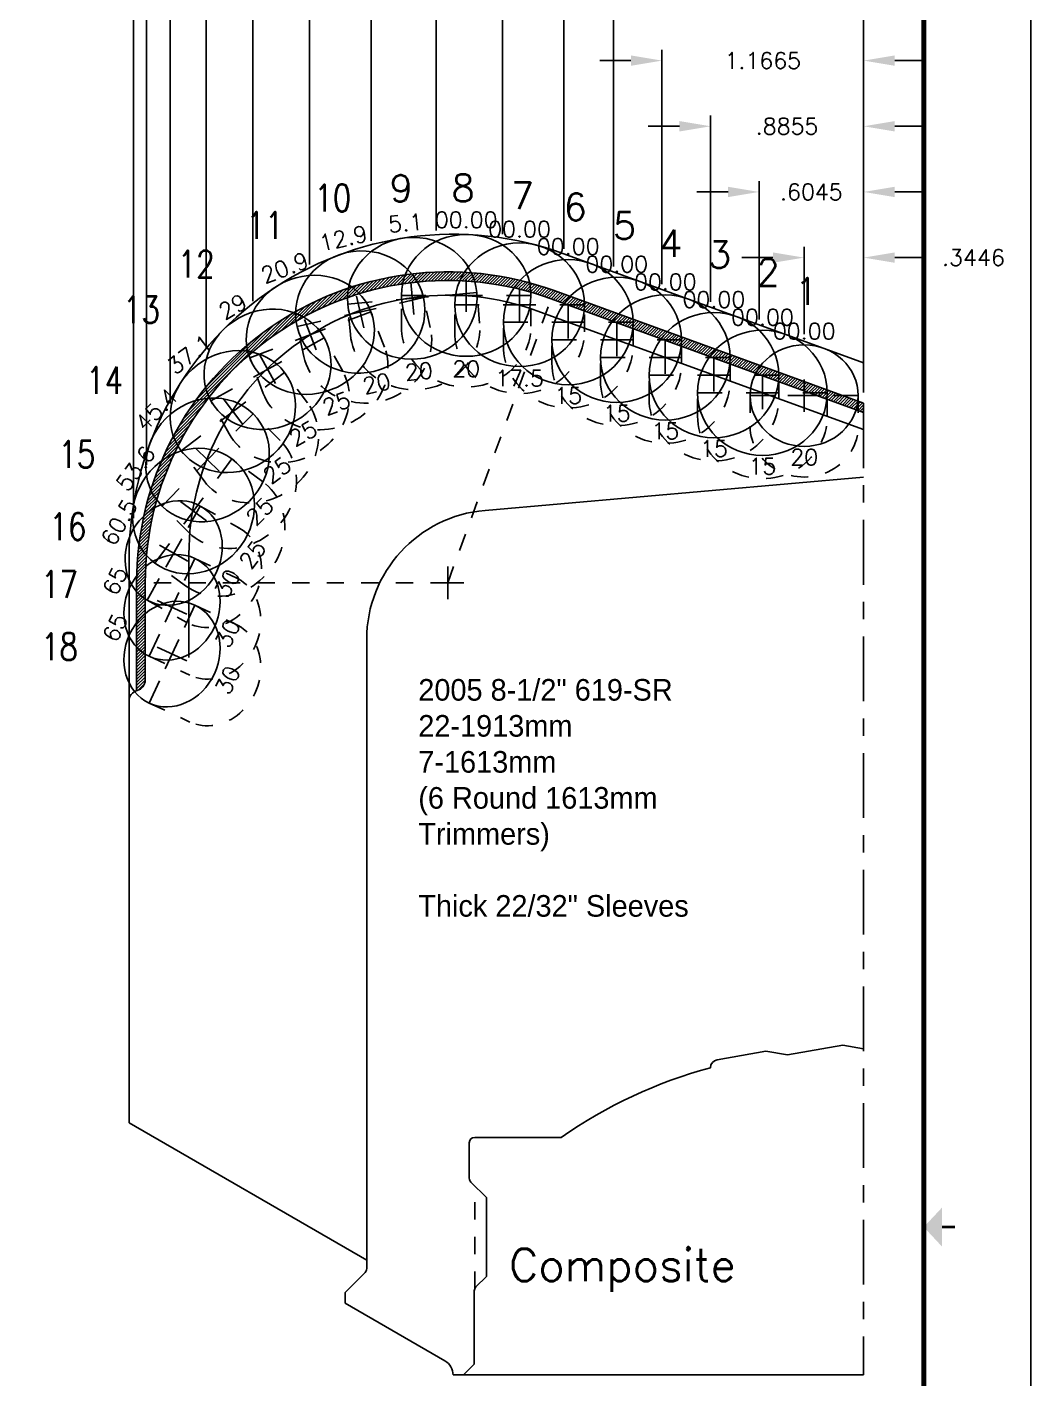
# Model space of a CAD drawing. Extents: x 0 to 22, y 0 to 19.5.
# Drawn here: x 16.19 to 22, y 7.62 to 15.44 of the extents above; entities that cross this region are included whole.
import ezdxf
from ezdxf.enums import TextEntityAlignment as Align

# ---------------------------------------------------------------- set-up
doc = ezdxf.new("R2010")
doc.units = 0
doc.header["$LTSCALE"] = 0.5
doc.header["$MEASUREMENT"] = 0
doc.header["$PDMODE"] = 3
doc.linetypes.add('CENTER2', pattern=[1.125, 0.75, -0.125, 0.125, -0.125])
doc.linetypes.add('HIDDEN2', pattern=[0.1875, 0.125, -0.0625])
doc.layers.get('0').update_dxf_attribs({"linetype": 'CONTINUOUS'})
doc.layers.get('Defpoints').update_dxf_attribs({"color": 10, "linetype": 'CONTINUOUS'})
for name, color, linetype in [('Blades_1.4', 40, 'CONTINUOUS'), ('Blades_2.5', 92, 'CONTINUOUS'), ('Blades_3.6', 210, 'CONTINUOUS'), ('CDG-38367R1', 7, 'CONTINUOUS'), ('CLine', 5, 'CENTER2'), ('Dims', 4, 'CONTINUOUS'), ('DV2_Default', 7, 'CONTINUOUS'), ('Hardmetal', 251, 'CONTINUOUS'), ('Title Block', 7, 'CONTINUOUS')]:
    doc.layers.add(name, color=color, linetype=linetype)
doc.layers.add('Non Print Text', color=3, linetype='CONTINUOUS', plot=False)
doc.styles.add('RomanS', font='romans')
doc.dimstyles.get("Standard").update_dxf_attribs({"dimtxt": 0.094, "dimasz": 0.18, "dimexe": 0.0625, "dimexo": 0.0625, "dimgap": 0.09, "dimtad": 0, "dimtih": 1, "dimtoh": 1, "dimdec": 4, "dimzin": 4, "dimdsep": 46, "dimtxsty": 'RomanS', "dimcen": 0.09, "dimazin": 1, "dimtfac": 1, "dimtdec": 4, "dimtofl": 0, "dimtmove": 0, "dimatfit": 0, "dimfxl": 1, "dimtolj": 1, "dimtzin": 0, "dimarcsym": 0})

# ---------------------------------------------------------------- blocks, each defined once
blk = doc.blocks.new('COT_cblock')
at = {"layer": 'Title Block', "color": 8}
blk.add_lwpolyline([(0, 0), (22, 0), (22, 17), (0, 17)], close=True, dxfattribs=at)
at = {"layer": 'Title Block', "const_width": 0.03}
blk.add_lwpolyline([(21.38, 16.25), (0.62, 16.25), (0.62, 0.75), (21.38, 0.75)], close=True, dxfattribs=at)
at = {"layer": 'Title Block', "const_width": 0.015}
blk.add_lwpolyline([(21.56, 8.5), (21.485, 8.5)], dxfattribs=at)
at = {"layer": 'Title Block'}
blk.add_solid([(21.485, 8.3875), (21.485, 8.6125), (21.38, 8.5)], dxfattribs=at)
at = {"layer": 'Title Block', "color": 1, "style": 'RomanS', "flags": 8}
for tag, p in [('FNAME', (0.37, 3.75)), ('REVDATE', (0.37, 2.25)), ('USER', (0.37, 0.75))]:
    blk.add_attdef(tag, text='', height=0.047, rotation=90, dxfattribs=at).set_placement(p, align=Align.BOTTOM_LEFT)
at = {"layer": 'Title Block', "color": 3, "style": 'RomanS', "flags": 8}
for tag, height, p in [('DRAWN', 0.11, (16.9503, 1.9844)), ('TITL1', 0.125, (19.587, 1.6835)), ('TITL2', 0.094, (19.587, 1.5143)), ('TITL3', 0.094, (19.587, 1.3739))]:
    blk.add_attdef(tag, text='', height=height, dxfattribs=at).set_placement(p, align=Align.MIDDLE_CENTER)
for tag, p in [('DDATE', (16.6059, 1.6718)), ('CHECK', (16.6059, 1.406)), ('MATRL', (16.6059, 1.1487)), ('PDATE', (16.6059, 0.8829)), ('SCALE', (18.1459, 0.8555)), ('SHEET', (20.2553, 0.8555))]:
    blk.add_attdef(tag, text='', height=0.094, dxfattribs=at).set_placement(p, align=Align.MIDDLE_LEFT)
for tag, p in [('FSCM#', (18.5872, 1.1213)), ('DWG#', (20.0595, 1.1213)), ('REV#', (21.2197, 1.1213))]:
    blk.add_attdef(tag, text='', height=0.094, dxfattribs=at).set_placement(p, align=Align.TOP_CENTER)
blk = doc.blocks.new('CMark')
at = {"layer": 'CLine'}
for p, q in [((0, 0.094), (0, -0.094)), ((-0.094, 0), (0.094, 0))]:
    blk.add_line(p, q, dxfattribs=at)
blk = doc.blocks.new('1913@15')
for p, q in [((-0.233, 0), (-0.375, 0)), ((0.2332, 0), (0.375, 0))]:
    blk.add_line(p, q)
at = {"color": 8, "linetype": 'HIDDEN2', "ltscale": 0.5}
for p, q in [((-0.375, -0.1346), (-0.375, 0)), ((0.375, -0.1346), (0.375, 0))]:
    blk.add_line(p, q, dxfattribs=at)
blk.add_ellipse((0, 0), major_axis=(-0.375, 0), ratio=0.965926)
blk.add_ellipse((0, -0.1346), major_axis=(-0.375, 0), ratio=0.965926, start_param=0, end_param=3.141593, dxfattribs=at)
blk.add_blockref('CMark', (0, 0))
at = {"style": 'RomanS'}
blk.add_text('15', height=0.094, dxfattribs=at).set_placement((0, -0.4247), align=Align.MIDDLE_CENTER)
blk.add_attdef('ANG', text='', height=0.094, dxfattribs=at).set_placement((0, 0.3622), align=Align.BOTTOM_CENTER)
blk = doc.blocks.new('1913@20')
for p, q in [((-0.233, 0), (-0.375, 0)), ((0.2332, 0), (0.375, 0))]:
    blk.add_line(p, q)
at = {"color": 8, "linetype": 'HIDDEN2', "ltscale": 0.5}
for p, q in [((-0.375, -0.1779), (-0.375, 0)), ((0.375, -0.1779), (0.375, 0))]:
    blk.add_line(p, q, dxfattribs=at)
blk.add_ellipse((0, 0), major_axis=(-0.375, 0), ratio=0.939693)
blk.add_ellipse((0, -0.1779), major_axis=(-0.375, 0), ratio=0.939693, start_param=0, end_param=3.141593, dxfattribs=at)
blk.add_blockref('CMark', (0, 0))
at = {"style": 'RomanS'}
blk.add_text('20', height=0.094, dxfattribs=at).set_placement((0, -0.4247), align=Align.MIDDLE_CENTER)
blk.add_attdef('ANG', text='', height=0.094, dxfattribs=at).set_placement((0, 0.3622), align=Align.BOTTOM_CENTER)
blk = doc.blocks.new('1913@25')
for p, q in [((-0.233, 0), (-0.375, 0)), ((0.2332, 0), (0.375, 0))]:
    blk.add_line(p, q)
at = {"color": 8, "linetype": 'HIDDEN2', "ltscale": 0.5}
for p, q in [((-0.375, -0.2198), (-0.375, 0)), ((0.375, -0.2198), (0.375, 0))]:
    blk.add_line(p, q, dxfattribs=at)
blk.add_ellipse((0, 0), major_axis=(-0.375, 0), ratio=0.906308)
blk.add_ellipse((0, -0.2198), major_axis=(-0.375, 0), ratio=0.906308, start_param=0, end_param=3.141593, dxfattribs=at)
blk.add_blockref('CMark', (0, 0))
at = {"style": 'RomanS'}
blk.add_text('25', height=0.094, dxfattribs=at).set_placement((0, -0.4247), align=Align.MIDDLE_CENTER)
blk.add_attdef('ANG', text='', height=0.094, dxfattribs=at).set_placement((0, 0.3399), align=Align.BOTTOM_CENTER)
blk = doc.blocks.new('1613@20')
for p, q in [((-0.1705, 0), (-0.3125, 0)), ((0.1707, 0), (0.3125, 0))]:
    blk.add_line(p, q)
at = {"color": 8, "linetype": 'HIDDEN2', "ltscale": 0.5}
blk.add_line((-0.3125, 0), (-0.3125, -0.1779), dxfattribs=at)
at = {"color": 8, "linetype": 'HIDDEN2', "ltscale": 0.5, "flags": 128}
blk.add_lwpolyline([(0.3125, 0), (0.3125, -0.1779)], dxfattribs=at)
blk.add_ellipse((0, 0), major_axis=(-0.3125, 0), ratio=0.939693, start_param=-3.141592653589793, end_param=3.141592653589793)
at = {"color": 8, "linetype": 'HIDDEN2', "ltscale": 0.5}
blk.add_ellipse((0, -0.1779), major_axis=(-0.3125, 0), ratio=0.939693, start_param=0, end_param=3.141593, dxfattribs=at)
blk.add_blockref('CMark', (0, 0))
at = {"style": 'RomanS'}
blk.add_text('20', height=0.094, dxfattribs=at).set_placement((0, -0.3562), align=Align.MIDDLE_CENTER)
blk.add_attdef('ANG', text='', height=0.094, dxfattribs=at).set_placement((0, 0.2975), align=Align.BOTTOM_CENTER)
blk = doc.blocks.new('1613@30')
for p, q in [((-0.1705, 0), (-0.3125, 0)), ((0.1707, 0), (0.3125, 0))]:
    blk.add_line(p, q)
at = {"color": 8, "linetype": 'HIDDEN2', "ltscale": 0.5}
blk.add_line((-0.3125, 0), (-0.3125, -0.26), dxfattribs=at)
at = {"color": 8, "linetype": 'HIDDEN2', "ltscale": 0.5, "flags": 128}
blk.add_lwpolyline([(0.3125, 0), (0.3125, -0.26)], dxfattribs=at)
at = {"extrusion": (0, 0, -1)}
blk.add_ellipse((0, 0), major_axis=(-0.3125, 0), ratio=0.866025, start_param=-3.141592653589793, end_param=3.141592653589793, dxfattribs=at)
at = {"color": 8, "linetype": 'HIDDEN2', "ltscale": 0.5, "extrusion": (0, 0, -1)}
blk.add_ellipse((0, -0.26), major_axis=(-0.3125, 0), ratio=0.866025, start_param=3.068877, end_param=6.355901, dxfattribs=at)
blk.add_blockref('CMark', (0, 0))
at = {"style": 'RomanS'}
blk.add_text('30', height=0.094, dxfattribs=at).set_placement((0, -0.3562), align=Align.MIDDLE_CENTER)
blk.add_attdef('ANG', text='', height=0.094, dxfattribs=at).set_placement((0, 0.2871), align=Align.BOTTOM_CENTER)
blk = doc.blocks.new('1913@17.5')
for p, q in [((-0.233, 0), (-0.375, 0)), ((0.2332, 0), (0.375, 0))]:
    blk.add_line(p, q)
at = {"color": 8, "linetype": 'HIDDEN2', "ltscale": 0.5}
for p, q in [((-0.375, -0.1564), (-0.375, 0)), ((0.375, -0.1564), (0.375, 0))]:
    blk.add_line(p, q, dxfattribs=at)
blk.add_ellipse((0, 0), major_axis=(-0.375, 0), ratio=0.953717)
blk.add_ellipse((0, -0.1564), major_axis=(-0.375, 0), ratio=0.953717, start_param=6.283185, end_param=9.424778, dxfattribs=at)
blk.add_blockref('CMark', (0, 0))
at = {"style": 'RomanS'}
blk.add_text('17.5', height=0.094, dxfattribs=at).set_placement((0, -0.4247), align=Align.MIDDLE_CENTER)
blk.add_attdef('ANG', text='', height=0.094, dxfattribs=at).set_placement((0, 0.3622), align=Align.BOTTOM_CENTER)
blk = doc.blocks.new('*D77')
at = {"layer": 'Defpoints', "color": 0, "lineweight": -2, "transparency": 16777216}
for p, q in [((20.6872, 13.668), (20.6872, 14.1729)), ((21.0319, 13.3301), (21.0319, 14.1729)), ((20.5072, 14.1104), (20.3272, 14.1104)), ((21.2119, 14.1104), (21.3919, 14.1104))]:
    blk.add_line(p, q, dxfattribs=at)
at = {"layer": 'Defpoints', "color": 0, "transparency": 16777216}
for p in [(20.6872, 14.1104), (20.6872, 13.6055), (21.0319, 13.2676)]:
    blk.add_point(p, dxfattribs=at)
for points in [[(20.5072, 14.1404), (20.5072, 14.0804), (20.6872, 14.1104)], [(21.2119, 14.1404), (21.2119, 14.0804), (21.0319, 14.1104)]]:
    blk.add_solid(points, dxfattribs=at)
at = {"layer": 'Defpoints', "color": 0, "transparency": 16777216, "insert": (21.6676, 14.1104), "char_height": 0.094, "attachment_point": 5, "style": 'RomanS'}
blk.add_mtext('\\A1;.3446', dxfattribs=at)
blk = doc.blocks.new('*D78')
at = {"layer": 'Defpoints', "color": 0, "lineweight": -2, "transparency": 16777216}
for p, q in [((20.4273, 13.7519), (20.4273, 14.5529)), ((21.0319, 13.3301), (21.0319, 14.5529)), ((20.2473, 14.4904), (20.0673, 14.4904)), ((21.2119, 14.4904), (21.3919, 14.4904))]:
    blk.add_line(p, q, dxfattribs=at)
at = {"layer": 'Defpoints', "color": 0, "transparency": 16777216}
for p in [(20.4273, 14.4904), (20.4273, 13.6894), (21.0319, 13.2676)]:
    blk.add_point(p, dxfattribs=at)
for points in [[(20.2473, 14.5204), (20.2473, 14.4604), (20.4273, 14.4904)], [(21.2119, 14.5204), (21.2119, 14.4604), (21.0319, 14.4904)]]:
    blk.add_solid(points, dxfattribs=at)
at = {"layer": 'Defpoints', "color": 0, "transparency": 16777216, "insert": (20.7296, 14.4904), "char_height": 0.094, "attachment_point": 5, "style": 'RomanS'}
blk.add_mtext('\\A1;.6045', dxfattribs=at)
blk = doc.blocks.new('*D79')
at = {"layer": 'Defpoints', "color": 0, "lineweight": -2, "transparency": 16777216}
for p, q in [((19.9663, 14.8704), (19.7863, 14.8704)), ((20.1463, 13.8542), (20.1463, 14.9329)), ((21.0319, 13.3301), (21.0319, 14.9329)), ((21.2119, 14.8704), (21.3919, 14.8704))]:
    blk.add_line(p, q, dxfattribs=at)
at = {"layer": 'Defpoints', "color": 0, "transparency": 16777216}
for p in [(20.1463, 14.8704), (20.1463, 13.7917), (21.0319, 13.2676)]:
    blk.add_point(p, dxfattribs=at)
for points in [[(19.9663, 14.9004), (19.9663, 14.8404), (20.1463, 14.8704)], [(21.2119, 14.9004), (21.2119, 14.8404), (21.0319, 14.8704)]]:
    blk.add_solid(points, dxfattribs=at)
at = {"layer": 'Defpoints', "color": 0, "transparency": 16777216, "insert": (20.5891, 14.8704), "char_height": 0.094, "attachment_point": 5, "style": 'RomanS'}
blk.add_mtext('\\A1;.8855', dxfattribs=at)
blk = doc.blocks.new('*D80')
at = {"layer": 'Defpoints', "color": 0, "lineweight": -2, "transparency": 16777216}
for p, q in [((19.8654, 13.9565), (19.8654, 15.3129)), ((21.0319, 13.3301), (21.0319, 15.3129)), ((19.6854, 15.2504), (19.5054, 15.2504)), ((21.2119, 15.2504), (21.3919, 15.2504))]:
    blk.add_line(p, q, dxfattribs=at)
at = {"layer": 'Defpoints', "color": 0, "transparency": 16777216}
for p in [(19.8654, 15.2504), (19.8654, 13.894), (21.0319, 13.2676)]:
    blk.add_point(p, dxfattribs=at)
for points in [[(19.6854, 15.2804), (19.6854, 15.2204), (19.8654, 15.2504)], [(21.2119, 15.2804), (21.2119, 15.2204), (21.0319, 15.2504)]]:
    blk.add_solid(points, dxfattribs=at)
at = {"layer": 'Defpoints', "color": 0, "transparency": 16777216, "insert": (20.4486, 15.2504), "char_height": 0.094, "attachment_point": 5, "style": 'RomanS'}
blk.add_mtext('\\A1;1.1665', dxfattribs=at)
blk = doc.blocks.new('*D81')
at = {"layer": 'Defpoints', "color": 0, "lineweight": -2, "transparency": 16777216}
for p, q in [((19.5844, 14.0587), (19.5844, 15.6929)), ((21.0319, 13.3301), (21.0319, 15.6929)), ((19.7644, 15.6304), (19.9921, 15.6304)), ((20.8519, 15.6304), (20.6242, 15.6304))]:
    blk.add_line(p, q, dxfattribs=at)
at = {"layer": 'Defpoints', "color": 0, "transparency": 16777216}
for p in [(19.5844, 15.6304), (19.5844, 13.9962), (21.0319, 13.2676)]:
    blk.add_point(p, dxfattribs=at)
for points in [[(19.7644, 15.6604), (19.7644, 15.6004), (19.5844, 15.6304)], [(20.8519, 15.6604), (20.8519, 15.6004), (21.0319, 15.6304)]]:
    blk.add_solid(points, dxfattribs=at)
at = {"layer": 'Defpoints', "color": 0, "transparency": 16777216, "insert": (20.3081, 15.6304), "char_height": 0.094, "attachment_point": 5, "style": 'RomanS'}
blk.add_mtext('\\A1;1.4475', dxfattribs=at)
blk = doc.blocks.new('*D82')
at = {"layer": 'Defpoints', "color": 0, "lineweight": -2, "transparency": 16777216}
for p, q in [((19.2979, 14.1607), (19.2979, 16.0729)), ((21.0319, 13.3301), (21.0319, 16.0729)), ((19.4779, 16.0104), (19.8488, 16.0104)), ((20.8519, 16.0104), (20.4809, 16.0104))]:
    blk.add_line(p, q, dxfattribs=at)
at = {"layer": 'Defpoints', "color": 0, "transparency": 16777216}
for p in [(19.2979, 16.0104), (19.2979, 14.0982), (21.0319, 13.2676)]:
    blk.add_point(p, dxfattribs=at)
for points in [[(19.4779, 16.0404), (19.4779, 15.9804), (19.2979, 16.0104)], [(20.8519, 16.0404), (20.8519, 15.9804), (21.0319, 16.0104)]]:
    blk.add_solid(points, dxfattribs=at)
at = {"layer": 'Defpoints', "color": 0, "transparency": 16777216, "insert": (20.1649, 16.0104), "char_height": 0.094, "attachment_point": 5, "style": 'RomanS'}
blk.add_mtext('\\A1;1.7340', dxfattribs=at)
blk = doc.blocks.new('*D83')
at = {"layer": 'Defpoints', "color": 0, "lineweight": -2, "transparency": 16777216}
for p, q in [((18.9435, 14.2453), (18.9435, 16.4529)), ((21.0319, 13.3301), (21.0319, 16.4529)), ((19.1235, 16.3904), (19.6627, 16.3904)), ((20.8519, 16.3904), (20.3127, 16.3904))]:
    blk.add_line(p, q, dxfattribs=at)
at = {"layer": 'Defpoints', "color": 0, "transparency": 16777216}
for p in [(18.9435, 16.3904), (18.9435, 14.1828), (21.0319, 13.2676)]:
    blk.add_point(p, dxfattribs=at)
for points in [[(19.1235, 16.4204), (19.1235, 16.3604), (18.9435, 16.3904)], [(20.8519, 16.4204), (20.8519, 16.3604), (21.0319, 16.3904)]]:
    blk.add_solid(points, dxfattribs=at)
at = {"layer": 'Defpoints', "color": 0, "transparency": 16777216, "insert": (19.9877, 16.3904), "char_height": 0.094, "attachment_point": 5, "style": 'RomanS'}
blk.add_mtext('\\A1;2.0884', dxfattribs=at)
blk = doc.blocks.new('*D84')
at = {"layer": 'Defpoints', "color": 0, "lineweight": -2, "transparency": 16777216}
for p, q in [((18.5593, 14.2665), (18.5593, 16.8329)), ((21.0319, 13.3301), (21.0319, 16.8329)), ((18.7393, 16.7704), (19.4728, 16.7704)), ((20.8519, 16.7704), (20.1183, 16.7704))]:
    blk.add_line(p, q, dxfattribs=at)
at = {"layer": 'Defpoints', "color": 0, "transparency": 16777216}
for p in [(18.5593, 16.7704), (18.5593, 14.204), (21.0319, 13.2676)]:
    blk.add_point(p, dxfattribs=at)
for points in [[(18.7393, 16.8004), (18.7393, 16.7404), (18.5593, 16.7704)], [(20.8519, 16.8004), (20.8519, 16.7404), (21.0319, 16.7704)]]:
    blk.add_solid(points, dxfattribs=at)
at = {"layer": 'Defpoints', "color": 0, "transparency": 16777216, "insert": (19.7956, 16.7704), "char_height": 0.094, "attachment_point": 5, "style": 'RomanS'}
blk.add_mtext('\\A1;2.4726', dxfattribs=at)
blk = doc.blocks.new('*D85')
at = {"layer": 'Defpoints', "color": 0, "lineweight": -2, "transparency": 16777216}
for p, q in [((18.1831, 14.2079), (18.1831, 17.2129)), ((21.0319, 13.3301), (21.0319, 17.2129)), ((18.3631, 17.1504), (19.2847, 17.1504)), ((20.8519, 17.1504), (19.9302, 17.1504))]:
    blk.add_line(p, q, dxfattribs=at)
at = {"layer": 'Defpoints', "color": 0, "transparency": 16777216}
for p in [(18.1831, 17.1504), (18.1831, 14.1454), (21.0319, 13.2676)]:
    blk.add_point(p, dxfattribs=at)
for points in [[(18.3631, 17.1804), (18.3631, 17.1204), (18.1831, 17.1504)], [(20.8519, 17.1804), (20.8519, 17.1204), (21.0319, 17.1504)]]:
    blk.add_solid(points, dxfattribs=at)
at = {"layer": 'Defpoints', "color": 0, "transparency": 16777216, "insert": (19.6075, 17.1504), "char_height": 0.094, "attachment_point": 5, "style": 'RomanS'}
blk.add_mtext('\\A1;2.8488', dxfattribs=at)
blk = doc.blocks.new('*D86')
at = {"layer": 'Defpoints', "color": 0, "lineweight": -2, "transparency": 16777216}
for p, q in [((17.8262, 14.0697), (17.8262, 17.5929)), ((18.0062, 17.5304), (19.1062, 17.5304)), ((20.8519, 17.5304), (19.7518, 17.5304)), ((21.0319, 13.3301), (21.0319, 17.5929))]:
    blk.add_line(p, q, dxfattribs=at)
at = {"layer": 'Defpoints', "color": 0, "transparency": 16777216}
for p in [(17.8262, 17.5304), (17.8262, 14.0072), (21.0319, 13.2676)]:
    blk.add_point(p, dxfattribs=at)
for points in [[(18.0062, 17.5604), (18.0062, 17.5004), (17.8262, 17.5304)], [(20.8519, 17.5604), (20.8519, 17.5004), (21.0319, 17.5304)]]:
    blk.add_solid(points, dxfattribs=at)
at = {"layer": 'Defpoints', "color": 0, "transparency": 16777216, "insert": (19.429, 17.5304), "char_height": 0.094, "attachment_point": 5, "style": 'RomanS'}
blk.add_mtext('\\A1;3.2057', dxfattribs=at)
blk = doc.blocks.new('*D87')
at = {"layer": 'Defpoints', "color": 0, "lineweight": -2, "transparency": 16777216}
for p, q in [((17.4981, 13.8576), (17.4981, 17.9729)), ((21.0319, 13.3301), (21.0319, 17.9729)), ((17.6781, 17.9104), (18.9422, 17.9104)), ((20.8519, 17.9104), (19.5878, 17.9104))]:
    blk.add_line(p, q, dxfattribs=at)
at = {"layer": 'Defpoints', "color": 0, "transparency": 16777216}
for p in [(17.4981, 17.9104), (17.4981, 13.7951), (21.0319, 13.2676)]:
    blk.add_point(p, dxfattribs=at)
for points in [[(17.6781, 17.9404), (17.6781, 17.8804), (17.4981, 17.9104)], [(20.8519, 17.9404), (20.8519, 17.8804), (21.0319, 17.9104)]]:
    blk.add_solid(points, dxfattribs=at)
at = {"layer": 'Defpoints', "color": 0, "transparency": 16777216, "insert": (19.265, 17.9104), "char_height": 0.094, "attachment_point": 5, "style": 'RomanS'}
blk.add_mtext('\\A1;3.5337', dxfattribs=at)
blk = doc.blocks.new('*D88')
at = {"layer": 'Defpoints', "color": 0, "lineweight": -2, "transparency": 16777216}
for p, q in [((17.2282, 13.5854), (17.2282, 18.3529)), ((21.0319, 13.3301), (21.0319, 18.3529)), ((17.4082, 18.2904), (18.8072, 18.2904)), ((20.8519, 18.2904), (19.4528, 18.2904))]:
    blk.add_line(p, q, dxfattribs=at)
at = {"layer": 'Defpoints', "color": 0, "transparency": 16777216}
for p in [(17.2282, 18.2904), (17.2282, 13.5229), (21.0319, 13.2676)]:
    blk.add_point(p, dxfattribs=at)
for points in [[(17.4082, 18.3204), (17.4082, 18.2604), (17.2282, 18.2904)], [(20.8519, 18.3204), (20.8519, 18.2604), (21.0319, 18.2904)]]:
    blk.add_solid(points, dxfattribs=at)
at = {"layer": 'Defpoints', "color": 0, "transparency": 16777216, "insert": (19.13, 18.2904), "char_height": 0.094, "attachment_point": 5, "style": 'RomanS'}
blk.add_mtext('\\A1;3.8037', dxfattribs=at)
blk = doc.blocks.new('*D89')
at = {"layer": 'Defpoints', "color": 0, "lineweight": -2, "transparency": 16777216}
for p, q in [((17.0206, 13.2653), (17.0206, 18.7861)), ((21.0319, 13.3301), (21.0319, 18.7861)), ((17.2006, 18.7236), (18.7035, 18.7236)), ((20.8519, 18.7236), (19.349, 18.7236))]:
    blk.add_line(p, q, dxfattribs=at)
at = {"layer": 'Defpoints', "color": 0, "transparency": 16777216}
for p in [(17.0206, 18.7236), (21.0319, 13.2676), (17.0206, 13.2028)]:
    blk.add_point(p, dxfattribs=at)
for points in [[(17.2006, 18.7536), (17.2006, 18.6936), (17.0206, 18.7236)], [(20.8519, 18.7536), (20.8519, 18.6936), (21.0319, 18.7236)]]:
    blk.add_solid(points, dxfattribs=at)
at = {"layer": 'Defpoints', "color": 0, "transparency": 16777216, "insert": (19.0262, 18.7236), "char_height": 0.094, "attachment_point": 5, "style": 'RomanS'}
blk.add_mtext('\\A1;4.0113', dxfattribs=at)
blk = doc.blocks.new('*D90')
at = {"layer": 'Defpoints', "color": 0, "lineweight": -2, "transparency": 16777216}
for p, q in [((16.8833, 12.9109), (16.8833, 19.1661)), ((17.0633, 19.1036), (18.6348, 19.1036)), ((20.8519, 19.1036), (19.2803, 19.1036)), ((21.0319, 13.3301), (21.0319, 19.1661))]:
    blk.add_line(p, q, dxfattribs=at)
at = {"layer": 'Defpoints', "color": 0, "transparency": 16777216}
for p in [(16.8833, 19.1036), (21.0319, 13.2676), (16.8833, 12.8484)]:
    blk.add_point(p, dxfattribs=at)
for points in [[(17.0633, 19.1336), (17.0633, 19.0736), (16.8833, 19.1036)], [(20.8519, 19.1336), (20.8519, 19.0736), (21.0319, 19.1036)]]:
    blk.add_solid(points, dxfattribs=at)
at = {"layer": 'Defpoints', "color": 0, "transparency": 16777216, "insert": (18.9576, 19.1036), "char_height": 0.094, "attachment_point": 5, "style": 'RomanS'}
blk.add_mtext('\\A1;4.1486', dxfattribs=at)
blk = doc.blocks.new('*D91')
at = {"layer": 'Defpoints', "color": 0, "lineweight": -2, "transparency": 16777216}
for p, q in [((16.8086, 12.6031), (16.8086, 19.5461)), ((16.9886, 19.4836), (18.5974, 19.4836)), ((20.8519, 19.4836), (19.243, 19.4836)), ((21.0319, 13.3301), (21.0319, 19.5461))]:
    blk.add_line(p, q, dxfattribs=at)
at = {"layer": 'Defpoints', "color": 0, "transparency": 16777216}
for p in [(16.8086, 19.4836), (21.0319, 13.2676), (16.8086, 12.5406)]:
    blk.add_point(p, dxfattribs=at)
for points in [[(16.9886, 19.5136), (16.9886, 19.4536), (16.8086, 19.4836)], [(20.8519, 19.5136), (20.8519, 19.4536), (21.0319, 19.4836)]]:
    blk.add_solid(points, dxfattribs=at)
at = {"layer": 'Defpoints', "color": 0, "transparency": 16777216, "insert": (18.9202, 19.4836), "char_height": 0.094, "attachment_point": 5, "style": 'RomanS'}
blk.add_mtext('\\A1;4.2233', dxfattribs=at)

msp = doc.modelspace()

# ---------------------------------------------------------------- hatches: boundary and pattern name
at = {"layer": 'Hardmetal'}
h = msp.add_hatch(dxfattribs=at)
h.set_pattern_fill('ANSI31', color=256, scale=0.1)
h.set_pattern_definition([(45, (15.480738, 0), (-0.008838835, 0.008838835), [])])
h.paths.add_polyline_path([(19.24124, 13.91938, 0.5205671), (16.8256, 12.22793), (16.8256, 11.6042, 0.356394), (16.8756, 11.66543), (16.8756, 12.22793, -0.5205671), (19.22414, 13.8724), (21.03185, 13.21444), (21.03185, 13.26765)])

# ---------------------------------------------------------------- linework, layer by layer
at = {"flags": 128}
msp.add_lwpolyline([(21.03185, 12.83944), (18.84148, 12.64781, 0.3888787), (18.15685, 11.90066), (18.15685, 8.30908)], format="xyb", dxfattribs=at)
at = {"layer": 'CDG-38367R1', "color": 1, "linetype": 'Continuous'}
for p, q in [((21.03185, 13.11467), (19.14128, 13.80278)), ((17.12825, 12.39325), (17.12825, 11.79669))]:
    msp.add_line(p, q, dxfattribs=at)
at = {"layer": 'CDG-38367R1', "color": 5, "linetype": 'CENTER2'}
msp.add_line((21.03185, 13.26765), (21.03185, 7.64411), dxfattribs=at)
at = {"layer": 'CDG-38367R1', "color": 7, "linetype": 'Continuous'}
for p, q in [((16.78185, 11.5444), (16.78185, 9.10293)), ((20.59156, 9.4959), (20.91256, 9.5525)), ((20.91256, 9.5525), (21.03185, 9.53147)), ((20.18477, 9.46825), (20.46656, 9.51794)), ((20.46656, 9.51794), (20.59156, 9.4959)), ((18.15685, 8.30908), (16.78185, 9.10293)), ((18.78185, 9.01911), (19.28185, 9.01911)), ((18.7506, 8.78205), (18.7506, 8.98786)), ((18.8495, 8.67021), (18.75975, 8.75995)), ((18.8495, 8.21426), (18.8495, 8.67021)), ((18.15685, 8.25952), (18.15685, 8.30908)), ((18.03185, 8.12158), (18.1477, 8.23742)), ((18.7885, 8.15326), (18.8495, 8.21426)), ((18.03185, 8.05908), (18.03185, 8.12158)), ((18.60998, 7.7253), (18.03185, 8.05908)), ((18.77935, 7.70661), (18.77935, 8.13116)), ((18.71685, 7.64411), (18.77935, 7.70661)), ((18.71685, 7.64411), (18.65685, 7.64411)), ((21.03185, 7.64411), (18.71685, 7.64411))]:
    msp.add_line(p, q, dxfattribs=at)
at = {"layer": 'CDG-38367R1', "color": 7, "linetype": 'HIDDEN2'}
msp.add_line((18.78185, 8.14341), (18.78185, 8.73786), dxfattribs=at)
at = {"layer": 'CDG-38367R1', "color": 1, "linetype": 'Continuous', "flags": 128}
msp.add_lwpolyline([(21.03185, 13.50166), (19.29814, 14.13268, 0.5205671), (16.78185, 12.37076), (16.78185, 11.5444)], format="xyb", dxfattribs=at)
at = {"layer": 'CDG-38367R1', "color": 7, "linetype": 'Continuous', "flags": 128}
msp.add_lwpolyline([(21.03185, 13.21444), (19.22414, 13.8724, 0.5205671), (16.8756, 12.22793), (16.8756, 11.66543)], format="xyb", dxfattribs=at)
at = {"layer": 'CDG-38367R1', "color": 1, "linetype": 'Continuous'}
msp.add_arc((18.62825, 12.39325), 1.5, 70, 180, dxfattribs=at)
at = {"layer": 'CDG-38367R1', "color": 7, "linetype": 'Continuous'}
for centre, radius, start, end in [((16.8131, 11.66543), 0.0625, 284.477512, 0), ((16.84435, 11.5444), 0.0625, 104.477512, 180), ((20.19291, 9.42208), 0.04689, 99.999997, 180), ((20.85662, 6.77011), 2.74552, 105, 125), ((18.78185, 8.98786), 0.03125, 90, 180), ((18.78185, 8.78205), 0.03125, 180, 225), ((18.1256, 8.25952), 0.03125, 315, 0), ((18.8106, 8.13116), 0.03125, 135, 180), ((18.5631, 7.64411), 0.09375, 0, 60)]:
    msp.add_arc(centre, radius, start, end, dxfattribs=at)
at = {"layer": 'DV2_Default', "color": 7, "linetype": 'HIDDEN2'}
for q in [(19.22414, 13.8724), (16.8756, 12.22793)]:
    msp.add_line((18.6256, 12.22793), q, dxfattribs=at)
at = {"layer": 'Hardmetal', "flags": 128}
msp.add_lwpolyline([(21.03185, 13.26765), (19.24124, 13.91938, 0.5205671), (16.8256, 12.22793), (16.8256, 11.60402)], format="xyb", dxfattribs=at)

# ---------------------------------------------------------------- block references
at = {"layer": 'Blades_1.4'}
for name, p in [('1913@17.5', (19.04113, 13.83749)), ('1913@15', (19.88468, 13.53221)), ('1613@20', (20.6881, 13.31186))]:
    msp.add_blockref(name, p, dxfattribs=at).add_auto_attribs({'ANG': '00.00'})
for name, p, rotation, values in [('1913@20', (18.11942, 13.7955), 12.9, {'ANG': '12.9'}), ('1913@25', (17.38279, 13.21918), 37.1, {'ANG': '37.1'}), ('1613@30', (17.04037, 12.40087), 60.5, {'ANG': '60.5'})]:
    msp.add_blockref(name, p, dxfattribs=dict(at, rotation=rotation)).add_auto_attribs(values)
at = {"layer": 'Blades_2.5'}
for name, p in [('1913@20', (18.7325, 13.89145)), ('1913@15', (19.6037, 13.63448)), ('1913@15', (20.44664, 13.32767))]:
    msp.add_blockref(name, p, dxfattribs=at).add_auto_attribs({'ANG': '00.00'})
for name, p, rotation, values in [('1913@25', (17.83087, 13.66375), 20.9, {'ANG': '20.9'}), ('1913@25', (17.23634, 12.93972), 45.40000000000001, {'ANG': '45.4'}), ('1613@30', (17.03037, 12.08631), 65, {'ANG': '65'})]:
    msp.add_blockref(name, p, dxfattribs=dict(at, rotation=rotation)).add_auto_attribs(values)
at = {"layer": 'Blades_3.6'}
for name, p, rotation, values in [('1913@20', (18.42051, 13.87504), 5.100000000000001, {'ANG': '5.1'}), ('1913@25', (17.58353, 13.46411), 29, {'ANG': '29'}), ('1913@25', (17.15459, 12.64367), 53.59999999999999, {'ANG': '53.6'}), ('1613@30', (17.0304, 11.81597), 65, {'ANG': '65'})]:
    msp.add_blockref(name, p, dxfattribs=dict(at, rotation=rotation)).add_auto_attribs(values)
for p in [(19.32272, 13.73675), (20.16566, 13.42994)]:
    msp.add_blockref('1913@15', p, dxfattribs=at).add_auto_attribs({'ANG': '00.00'})
at = {"layer": 'Dims'}
msp.add_blockref('CMark', (18.6256, 12.22793), dxfattribs=at)
at = {"layer": 'Title Block', "color": 4}
msp.add_blockref('COT_cblock', (0, 0), dxfattribs=at)

# ---------------------------------------------------------------- texts
at = {"layer": 'Blades_1.4', "style": 'RomanS', "width": 0.8}
for s, p in [('10', (17.96074, 14.45603)), ('13', (16.85354, 13.80843)), ('16', (16.42852, 12.55422))]:
    msp.add_text(s, height=0.15625, dxfattribs=at).set_placement(p, align=Align.MIDDLE_CENTER)
at = {"layer": 'Blades_1.4', "style": 'RomanS'}
for s, p in [('7', (19.05802, 14.4686)), ('4', (19.91645, 14.19298)), ('1', (20.70056, 13.91438))]:
    msp.add_text(s, height=0.15625, dxfattribs=at).set_placement(p, align=Align.MIDDLE_CENTER)
at = {"layer": 'Blades_2.5', "style": 'RomanS'}
for s, p in [('8', (18.71459, 14.51293)), ('5', (19.64875, 14.29553)), ('2', (20.47953, 14.02521))]:
    msp.add_text(s, height=0.15625, dxfattribs=at).set_placement(p, align=Align.MIDDLE_CENTER)
at = {"layer": 'Blades_2.5', "style": 'RomanS', "width": 0.8}
for s, p in [('11', (17.5678, 14.29659)), ('14', (16.64077, 13.39978)), ('17', (16.37985, 12.21881))]:
    msp.add_text(s, height=0.15625, dxfattribs=at).set_placement(p, align=Align.MIDDLE_CENTER)
at = {"layer": 'Blades_3.6', "style": 'RomanS'}
for s, p in [('9', (18.3566, 14.51068)), ('6', (19.36358, 14.4039)), ('3', (20.19893, 14.12836))]:
    msp.add_text(s, height=0.15625, dxfattribs=at).set_placement(p, align=Align.MIDDLE_CENTER)
at = {"layer": 'Blades_3.6', "style": 'RomanS', "width": 0.8}
for s, p in [('12', (17.17023, 14.07278)), ('15', (16.48008, 12.97236)), ('18', (16.37949, 11.85961))]:
    msp.add_text(s, height=0.15625, dxfattribs=at).set_placement(p, align=Align.MIDDLE_CENTER)
at = {"layer": 'Non Print Text', "insert": (18.45546, 11.67146), "char_height": 0.125, "attachment_point": 1}
msp.add_mtext_dynamic_manual_height_columns('2005 8-1/2" 619-SR\\P22-1913mm\\P7-1613mm\\P(6 Round 1613mm \\PTrimmers)\\P\\PThick 22/32" Sleeves', width=3.0965006, gutter_width=1, heights=[0], dxfattribs=at)
at = {"layer": 'Title Block', "color": 3, "insert": (18.98107, 8.37491), "char_height": 0.1875, "attachment_point": 1, "style": 'RomanS'}
msp.add_mtext_dynamic_manual_height_columns('Composite', width=2.050784, gutter_width=1.25, heights=[0], dxfattribs=at)

# ---------------------------------------------------------------- dimensions: what is measured, and where the dimension line sits
at = {"layer": 'Defpoints'}
for base, p2, picture, middle in [((16.80857, 19.48357), (16.80857, 12.5406), '*D91', (18.92021, 19.48357)), ((16.88327, 19.10357), (16.88327, 12.84836), '*D90', (18.95756, 19.10357)), ((17.02059, 18.72357), (17.02059, 13.20276), '*D89', (19.02622, 18.72357)), ((17.22816, 18.29036), (17.22816, 13.52289), '*D88', (19.13, 18.29036)), ((17.49813, 17.91036), (17.49813, 13.79506), '*D87', (19.26499, 17.91036)), ((17.82615, 17.53036), (17.82615, 14.00723), '*D86', (19.429, 17.53036)), ((18.18309, 17.15036), (18.18309, 14.14538), '*D85', (19.60747, 17.15036)), ((18.55927, 16.77036), (18.55927, 14.20398), '*D84', (19.79556, 16.77036)), ((18.94346, 16.39036), (18.94346, 14.18279), '*D83', (19.98765, 16.39036)), ((19.29787, 16.01036), (19.29787, 14.09817), '*D82', (20.16486, 16.01036)), ((19.58438, 15.63036), (19.58438, 13.99622), '*D81', (20.30812, 15.63036)), ((19.86536, 15.25036), (19.86536, 13.89395), '*D80', (20.4486, 15.25036)), ((20.14634, 14.87036), (20.14634, 13.79168), '*D79', (20.58909, 14.87036)), ((20.42732, 14.49036), (20.42732, 13.68942), '*D78', (20.72958, 14.49036))]:
    dim = msp.add_linear_dim(base=base, p1=(21.03185, 13.26765), p2=p2, dimstyle='Standard', override={"dimtxsty": 'RomanS', "dimtix": 1, "dimatfit": 1}, dxfattribs=at)
    dim.commit()
    dim.dimension.update_dxf_attribs({"geometry": picture, "text_midpoint": middle})
dim = msp.add_linear_dim(base=(20.68723, 14.11036), p1=(21.03185, 13.26765), p2=(20.68723, 13.60552), dimstyle='Standard', override={"dimtxsty": 'RomanS', "dimtix": 1, "dimatfit": 1}, dxfattribs=at)
dim.commit()
dim.dimension.update_dxf_attribs({"geometry": '*D77', "text_midpoint": (21.66761, 14.11036), "dimtype": 160})

doc.saveas('drawing.dxf')
